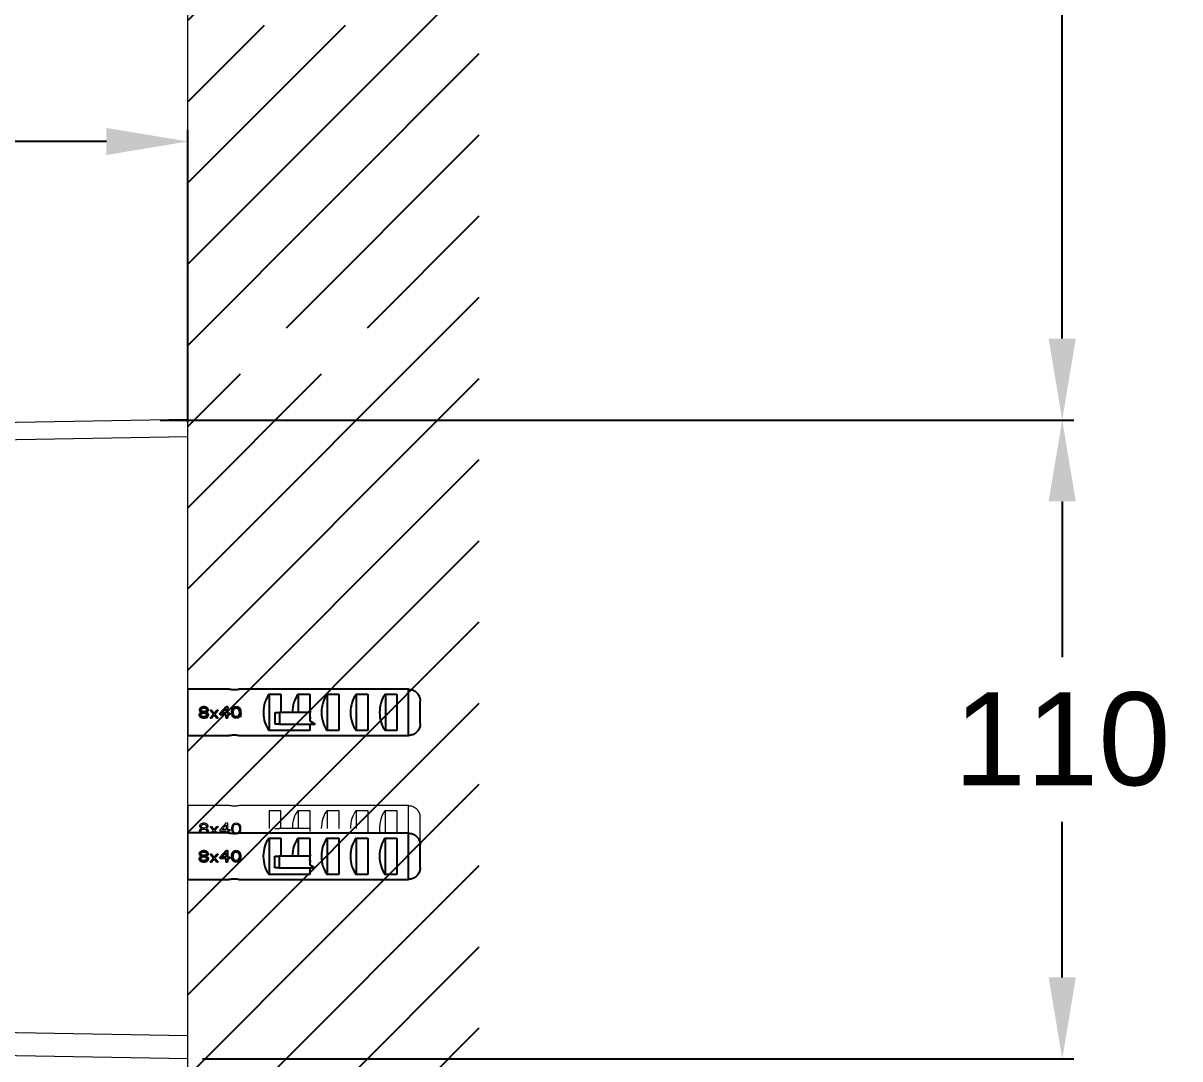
# Model space of a CAD drawing. Header units: millimetres. Extents: x 14183 to 14777, y -4239 to -3399.
# Drawn here: x 14674.63 to 14724.4, y -3938.98 to -3894.44 of the extents above; entities that cross this region are included whole.
import ezdxf

# ---------------------------------------------------------------- set-up
doc = ezdxf.new("R2010")
doc.units = ezdxf.units.MM
doc.header["$LTSCALE"] = 0.1
doc.layers.get('0').update_dxf_attribs({"lineweight": 15})
doc.layers.add('DIM', color=3, linetype='Continuous', lineweight=9)
doc.layers.add('hatch', color=2, linetype='Continuous')
doc.styles.add('ARIAL', font='arial.ttf')
doc.dimstyles.new('사본 ISO-25', dxfattribs={"dimtxt": 4, "dimasz": 3.5, "dimexe": 0.5, "dimexo": 0.625, "dimgap": 1.5, "dimtad": 1, "dimtih": 1, "dimtoh": 1, "dimdec": 1, "dimlfac": 4, "dimdsep": 46, "dimtxsty": 'ARIAL', "dimcen": 0, "dimclrd": 3, "dimclre": 3, "dimclrt": 3, "dimadec": 1, "dimazin": 0, "dimtfac": 1, "dimtdec": 1, "dimtmove": 0, "dimatfit": 3, "dimfxl": 1.25, "dimtfill": 1, "dimarcsym": 0})

# ---------------------------------------------------------------- blocks, each defined once
blk = doc.blocks.new('*D58')
at = {"layer": 'Defpoints', "color": 0, "transparency": 16777216}
for p in [(14693.577, -3730.649), (14679.907, -3911.505), (14719.34, -3911.505)]:
    blk.add_point(p, dxfattribs=at)
at = {"layer": 'DIM', "color": 3, "lineweight": -2, "transparency": 16777216}
for p, q in [((14694.202, -3730.649), (14719.84, -3730.649)), ((14719.34, -3734.149), (14719.34, -3817.533)), ((14719.34, -3908.005), (14719.34, -3824.621)), ((14680.532, -3911.505), (14719.84, -3911.505))]:
    blk.add_line(p, q, dxfattribs=at)
at = {"layer": 'DIM', "color": 3, "transparency": 16777216}
for points in [[(14718.756, -3734.149), (14719.923, -3734.149), (14719.34, -3730.649)], [(14718.756, -3908.005), (14719.923, -3908.005), (14719.34, -3911.505)]]:
    blk.add_solid(points, dxfattribs=at)
at = {"layer": 'DIM', "color": 3, "transparency": 16777216, "insert": (14719.34, -3821.077), "char_height": 4, "attachment_point": 5, "style": 'ARIAL', "bg_fill": 3, "box_fill_scale": 1.1, "bg_fill_color": 256, "bg_fill_true_color": 13158600, "bg_fill_transparency": 0}
blk.add_mtext('730', dxfattribs=at)
blk = doc.blocks.new('*D54')
at = {"layer": 'Defpoints', "color": 0, "transparency": 16777216}
for p in [(14681.716, -3899.527), (14646.094, -3911.733), (14681.716, -3912.231)]:
    blk.add_point(p, dxfattribs=at)
at = {"layer": 'DIM', "color": 3, "lineweight": -2, "transparency": 16777216}
for p, q in [((14646.094, -3911.108), (14646.094, -3899.027)), ((14681.716, -3911.606), (14681.716, -3899.027)), ((14646.094, -3899.527), (14640.325, -3899.527)), ((14678.216, -3899.527), (14649.594, -3899.527))]:
    blk.add_line(p, q, dxfattribs=at)
at = {"layer": 'DIM', "color": 3, "transparency": 16777216}
for points in [[(14649.594, -3898.944), (14649.594, -3900.11), (14646.094, -3899.527)], [(14678.216, -3898.944), (14678.216, -3900.11), (14681.716, -3899.527)]]:
    blk.add_solid(points, dxfattribs=at)
at = {"layer": 'DIM', "color": 3, "transparency": 16777216, "insert": (14632.249, -3899.527), "char_height": 4, "attachment_point": 5, "style": 'ARIAL', "bg_fill": 3, "box_fill_scale": 1.1, "bg_fill_color": 256, "bg_fill_true_color": 13158600, "bg_fill_transparency": 0}
blk.add_mtext('142.5', dxfattribs=at)
blk = doc.blocks.new('*D55')
at = {"layer": 'Defpoints', "color": 0, "transparency": 16777216}
for p in [(14681.716, -3911.505), (14719.34, -3911.505), (14681.716, -3938.973)]:
    blk.add_point(p, dxfattribs=at)
at = {"layer": 'DIM', "color": 3, "lineweight": -2, "transparency": 16777216}
for p, q in [((14682.341, -3911.505), (14719.84, -3911.505)), ((14719.34, -3915.005), (14719.34, -3921.697)), ((14719.34, -3935.473), (14719.34, -3928.781)), ((14682.341, -3938.973), (14719.84, -3938.973))]:
    blk.add_line(p, q, dxfattribs=at)
at = {"layer": 'DIM', "color": 3, "transparency": 16777216}
for points in [[(14718.756, -3915.005), (14719.923, -3915.005), (14719.34, -3911.505)], [(14718.756, -3935.473), (14719.923, -3935.473), (14719.34, -3938.973)]]:
    blk.add_solid(points, dxfattribs=at)
at = {"layer": 'DIM', "color": 3, "transparency": 16777216, "insert": (14719.34, -3925.239), "char_height": 4, "attachment_point": 5, "style": 'ARIAL', "bg_fill": 3, "box_fill_scale": 1.1, "bg_fill_color": 256, "bg_fill_true_color": 13158600, "bg_fill_transparency": 0}
blk.add_mtext('110', dxfattribs=at)
blk = doc.blocks.new('*D92')
at = {"layer": 'Defpoints', "color": 0, "transparency": 16777216}
for p in [(14635.096, -3936.625), (14681.716, -3968.04), (14681.716, -3979.662)]:
    blk.add_point(p, dxfattribs=at)
at = {"layer": 'DIM', "color": 3, "lineweight": -2, "transparency": 16777216}
for p, q in [((14635.096, -3937.25), (14635.096, -3980.162)), ((14681.716, -3968.665), (14681.716, -3980.162)), ((14638.596, -3979.662), (14650.33, -3979.662)), ((14678.216, -3979.662), (14666.482, -3979.662))]:
    blk.add_line(p, q, dxfattribs=at)
at = {"layer": 'DIM', "color": 3, "transparency": 16777216}
for points in [[(14638.596, -3979.079), (14638.596, -3980.246), (14635.096, -3979.662)], [(14678.216, -3979.079), (14678.216, -3980.246), (14681.716, -3979.662)]]:
    blk.add_solid(points, dxfattribs=at)
at = {"layer": 'DIM', "color": 3, "transparency": 16777216, "insert": (14658.406, -3979.662), "char_height": 4, "attachment_point": 5, "style": 'ARIAL', "bg_fill": 3, "box_fill_scale": 1.1, "bg_fill_color": 256, "bg_fill_true_color": 13158600, "bg_fill_transparency": 0}
blk.add_mtext('186.5', dxfattribs=at)

msp = doc.modelspace()

# ---------------------------------------------------------------- hatches: boundary and pattern name
at = {"layer": 'hatch'}
h = msp.add_hatch(dxfattribs=at)
h.set_pattern_fill('ANSI31', color=256, scale=0.777568)
h.set_pattern_definition([(45, (13893.513, -4127.3967), (-1.7456907, 1.7456907), [])])
edge = h.paths.add_edge_path()
edge.add_spline(control_points=[(14681.718, -3892.531), (14681.776, -3892.545), (14681.878, -3892.561), (14682.019, -3892.561), (14682.099, -3892.551), (14682.136, -3892.544)], knot_values=[0, 0, 0, 0, 0.423775, 0.732216, 1, 1, 1, 1], degree=3, periodic=0)
edge.add_line((14681.759, -3892.536), (14682.176, -3892.536))
edge.add_arc((14681.943, -3891.469), 1.093, 280.1905, 282.3164, ccw=False)
edge.add_spline(control_points=[(14682.136, -3892.544), (14682.099, -3892.551), (14682.019, -3892.561), (14681.878, -3892.561), (14681.776, -3892.545), (14681.718, -3892.531)], knot_values=[0, 0, 0, 0, 0.267784, 0.576225, 1, 1, 1, 1], degree=3, periodic=0)
edge.add_line((14681.71, -3892.576), (14681.71, -3894.521))
edge.add_line((14681.71, -3894.521), (14681.759, -3894.521))
edge.add_spline(control_points=[(14682.136, -3894.513), (14682.099, -3894.506), (14682.019, -3894.496), (14681.878, -3894.496), (14681.776, -3894.513), (14681.718, -3894.527)], knot_values=[0, 0, 0, 0, 0.267789, 0.576235, 1, 1, 1, 1], degree=3, periodic=0)
edge.add_line((14684.342, -3894.309), (14684.527, -3894.309))
edge.add_ellipse((14683.876, -3893.529), major_axis=(0, -1), ratio=0.666667, start_angle=218.6822, end_angle=321.3178, ccw=False)
edge.add_line((14682.892, -3892.536), (14681.759, -3892.536))
edge.add_spline(control_points=[(14681.718, -3892.531), (14681.776, -3892.545), (14681.878, -3892.561), (14682.019, -3892.561), (14682.099, -3892.551), (14682.136, -3892.544)], knot_values=[0, 0, 0, 0, 0.423775, 0.732216, 1, 1, 1, 1], degree=3, periodic=0)
edge.add_arc((14681.943, -3891.469), 1.093, 280.1905, 282.3164)
edge.add_line((14682.176, -3892.536), (14689.96, -3892.536))
edge.add_line((14689.96, -3892.536), (14689.96, -3894.521))
edge.add_line((14689.96, -3894.521), (14681.759, -3894.521))
edge.add_spline(control_points=[(14682.136, -3894.513), (14682.099, -3894.506), (14682.019, -3894.496), (14681.878, -3894.496), (14681.776, -3894.513), (14681.718, -3894.527)], knot_values=[0, 0, 0, 0, 0.267789, 0.576235, 1, 1, 1, 1], degree=3, periodic=0)
edge.add_line((14681.718, -3894.527), (14681.71, -3894.529))
edge.add_line((14681.71, -3894.529), (14681.71, -3907.529))
edge.add_line((14681.71, -3907.529), (14681.718, -3907.531))
edge.add_spline(control_points=[(14681.718, -3907.531), (14681.776, -3907.545), (14681.878, -3907.561), (14682.019, -3907.561), (14682.099, -3907.551), (14682.136, -3907.545)], knot_values=[0, 0, 0, 0, 0.423775, 0.732216, 1, 1, 1, 1], degree=3, periodic=0)
edge.add_line((14681.759, -3907.537), (14682.176, -3907.537))
edge.add_arc((14681.943, -3906.469), 1.093, 280.1905, 282.3164, ccw=False)
edge.add_spline(control_points=[(14682.136, -3907.545), (14682.099, -3907.551), (14682.019, -3907.561), (14681.878, -3907.561), (14681.776, -3907.545), (14681.718, -3907.531)], knot_values=[0, 0, 0, 0, 0.267784, 0.576225, 1, 1, 1, 1], degree=3, periodic=0)
edge.add_line((14681.71, -3907.576), (14681.71, -3909.521))
edge.add_line((14681.71, -3909.521), (14681.759, -3909.521))
edge.add_spline(control_points=[(14682.136, -3909.513), (14682.099, -3909.507), (14682.019, -3909.497), (14681.878, -3909.497), (14681.776, -3909.513), (14681.718, -3909.527)], knot_values=[0, 0, 0, 0, 0.267789, 0.576235, 1, 1, 1, 1], degree=3, periodic=0)
edge.add_line((14683.274, -3909.31), (14683.46, -3909.31))
edge.add_ellipse((14683.876, -3908.529), major_axis=(0, -1), ratio=0.666667, start_angle=218.6822, end_angle=321.3178, ccw=False)
edge.add_line((14682.892, -3907.537), (14681.759, -3907.537))
edge.add_spline(control_points=[(14681.718, -3907.531), (14681.776, -3907.545), (14681.878, -3907.561), (14682.019, -3907.561), (14682.099, -3907.551), (14682.136, -3907.545)], knot_values=[0, 0, 0, 0, 0.423775, 0.732216, 1, 1, 1, 1], degree=3, periodic=0)
edge.add_arc((14681.943, -3906.469), 1.093, 280.1905, 282.3164)
edge.add_line((14682.176, -3907.537), (14689.96, -3907.537))
edge.add_line((14689.96, -3907.537), (14689.96, -3909.521))
edge.add_line((14689.96, -3909.521), (14681.759, -3909.521))
edge.add_spline(control_points=[(14682.136, -3909.513), (14682.099, -3909.507), (14682.019, -3909.497), (14681.878, -3909.497), (14681.776, -3909.513), (14681.718, -3909.527)], knot_values=[0, 0, 0, 0, 0.267789, 0.576235, 1, 1, 1, 1], degree=3, periodic=0)
edge.add_line((14681.718, -3909.527), (14681.71, -3909.529))
edge.add_line((14681.71, -3909.529), (14681.71, -4145.343))
edge.add_line((14681.71, -4145.343), (14694.257, -4145.343))
edge.add_line((14694.257, -4145.343), (14694.257, -3568.977))
edge.add_line((14694.257, -3568.977), (14681.71, -3568.977))
edge.add_line((14681.71, -3568.977), (14681.71, -3892.529))
edge.add_line((14681.71, -3892.529), (14681.718, -3892.531))

# ---------------------------------------------------------------- linework, layer by layer
for p, q in [((14681.71, -4145.343), (14681.71, -3568.366)), ((14681.716, -3923.077), (14681.717, -3925.077)), ((14683.469, -3928.077), (14681.716, -3928.077)), ((14681.716, -3928.077), (14681.716, -3930.077)), ((14691.21, -3928.085), (14683.926, -3928.085)), ((14685.21, -3928.296), (14685.71, -3928.296)), ((14685.21, -3928.296), (14685.21, -3929.077)), ((14685.71, -3928.296), (14685.71, -3929.077)), ((14686.46, -3928.296), (14686.46, -3929.077)), ((14686.46, -3928.296), (14686.96, -3928.296)), ((14686.96, -3928.296), (14686.96, -3929.192)), ((14687.71, -3928.296), (14687.71, -3929.077)), ((14687.71, -3928.296), (14688.21, -3928.296)), ((14688.21, -3928.296), (14688.21, -3929.077)), ((14688.96, -3928.296), (14689.46, -3928.296)), ((14688.96, -3928.296), (14688.96, -3929.077)), ((14689.46, -3928.296), (14689.46, -3929.271)), ((14690.21, -3928.296), (14690.21, -3929.271)), ((14690.21, -3928.296), (14690.71, -3928.296)), ((14690.71, -3928.296), (14690.71, -3929.271)), ((14691.21, -3929.271), (14691.21, -3928.085)), ((14682.227, -3928.955), (14682.248, -3928.902)), ((14682.248, -3928.902), (14682.279, -3928.87)), ((14682.279, -3928.87), (14682.331, -3928.838)), ((14682.279, -3928.955), (14682.3, -3928.923)), ((14682.3, -3928.923), (14682.341, -3928.891)), ((14682.331, -3928.838), (14682.383, -3928.827)), ((14682.341, -3928.891), (14682.383, -3928.88)), ((14682.383, -3928.827), (14682.425, -3928.827)), ((14682.383, -3928.88), (14682.425, -3928.88)), ((14682.425, -3928.827), (14682.477, -3928.838)), ((14682.425, -3928.88), (14682.466, -3928.891)), ((14682.466, -3928.891), (14682.508, -3928.923)), ((14682.477, -3928.838), (14682.529, -3928.87)), ((14682.508, -3928.923), (14682.529, -3928.955)), ((14682.529, -3928.87), (14682.56, -3928.902)), ((14682.56, -3928.902), (14682.581, -3928.955)), ((14683.112, -3929.114), (14683.362, -3928.827)), ((14683.185, -3929.114), (14683.362, -3928.912)), ((14683.362, -3928.827), (14683.425, -3928.827)), ((14683.362, -3928.912), (14683.362, -3929.114)), ((14683.425, -3928.827), (14683.425, -3929.114)), ((14683.633, -3928.944), (14683.654, -3928.902)), ((14683.654, -3928.902), (14683.685, -3928.87)), ((14683.675, -3928.976), (14683.716, -3928.912)), ((14683.685, -3928.87), (14683.737, -3928.838)), ((14683.716, -3928.912), (14683.748, -3928.891)), ((14683.737, -3928.838), (14683.8, -3928.827)), ((14683.748, -3928.891), (14683.8, -3928.88)), ((14683.8, -3928.827), (14683.862, -3928.838)), ((14683.8, -3928.88), (14683.852, -3928.891)), ((14683.852, -3928.891), (14683.883, -3928.912)), ((14683.862, -3928.838), (14683.914, -3928.87)), ((14683.883, -3928.912), (14683.925, -3928.976)), ((14683.914, -3928.87), (14683.946, -3928.902)), ((14683.946, -3928.902), (14683.966, -3928.944)), ((14691.71, -3929.561), (14691.71, -3928.593)), ((14681.716, -3929.263), (14681.717, -3931.266)), ((14682.216, -3929.168), (14682.237, -3929.114)), ((14682.216, -3929.199), (14682.216, -3929.168)), ((14682.237, -3929.253), (14682.216, -3929.199)), ((14682.227, -3928.987), (14682.227, -3928.955)), ((14682.248, -3929.029), (14682.227, -3928.987)), ((14682.237, -3929.114), (14682.279, -3929.082)), ((14682.248, -3929.263), (14682.237, -3929.253)), ((14682.279, -3929.061), (14682.248, -3929.029)), ((14682.269, -3929.168), (14682.3, -3929.125)), ((14682.269, -3929.199), (14682.269, -3929.168)), ((14682.3, -3929.242), (14682.269, -3929.199)), ((14682.279, -3928.976), (14682.279, -3928.955)), ((14682.3, -3929.008), (14682.279, -3928.976)), ((14682.3, -3929.072), (14682.279, -3929.061)), ((14682.3, -3929.072), (14682.279, -3929.082)), ((14682.341, -3929.04), (14682.3, -3929.008)), ((14682.3, -3929.125), (14682.341, -3929.104)), ((14682.341, -3929.263), (14682.3, -3929.242)), ((14682.383, -3929.051), (14682.341, -3929.04)), ((14682.341, -3929.104), (14682.383, -3929.093)), ((14682.342, -3929.263), (14682.341, -3929.263)), ((14682.425, -3929.051), (14682.383, -3929.051)), ((14682.383, -3929.093), (14682.425, -3929.093)), ((14682.466, -3929.04), (14682.425, -3929.051)), ((14682.425, -3929.093), (14682.466, -3929.104)), ((14682.508, -3929.008), (14682.466, -3929.04)), ((14682.466, -3929.104), (14682.508, -3929.125)), ((14682.508, -3929.242), (14682.466, -3929.263)), ((14682.466, -3929.263), (14682.466, -3929.263)), ((14682.529, -3928.976), (14682.508, -3929.008)), ((14682.529, -3929.061), (14682.508, -3929.072)), ((14682.508, -3929.072), (14682.529, -3929.082)), ((14682.508, -3929.125), (14682.539, -3929.168)), ((14682.539, -3929.199), (14682.508, -3929.242)), ((14682.529, -3928.955), (14682.529, -3928.976)), ((14682.56, -3929.029), (14682.529, -3929.061)), ((14682.529, -3929.082), (14682.571, -3929.114)), ((14682.539, -3929.168), (14682.539, -3929.199)), ((14682.581, -3928.987), (14682.56, -3929.029)), ((14682.571, -3929.253), (14682.56, -3929.263)), ((14682.571, -3929.114), (14682.591, -3929.168)), ((14682.591, -3929.199), (14682.571, -3929.253)), ((14682.581, -3928.955), (14682.581, -3928.987)), ((14682.591, -3929.168), (14682.591, -3929.199)), ((14682.821, -3929.157), (14682.675, -3928.987)), ((14682.675, -3928.987), (14682.737, -3928.987)), ((14682.729, -3929.263), (14682.821, -3929.157)), ((14682.737, -3928.987), (14682.852, -3929.125)), ((14682.852, -3929.189), (14682.79, -3929.263)), ((14682.852, -3929.125), (14682.966, -3928.987)), ((14682.914, -3929.263), (14682.852, -3929.189)), ((14683.029, -3928.987), (14682.883, -3929.157)), ((14682.883, -3929.157), (14682.974, -3929.263)), ((14682.966, -3928.987), (14683.029, -3928.987)), ((14683.112, -3929.178), (14683.112, -3929.114)), ((14683.362, -3929.178), (14683.112, -3929.178)), ((14683.362, -3929.114), (14683.185, -3929.114)), ((14683.362, -3929.263), (14683.362, -3929.178)), ((14683.425, -3929.114), (14683.529, -3929.114)), ((14683.529, -3929.178), (14683.425, -3929.178)), ((14683.425, -3929.178), (14683.425, -3929.263)), ((14683.529, -3929.114), (14683.529, -3929.178)), ((14683.612, -3929.029), (14683.623, -3928.976)), ((14683.612, -3929.125), (14683.612, -3929.029)), ((14683.623, -3929.178), (14683.612, -3929.125)), ((14683.623, -3928.976), (14683.633, -3928.944)), ((14683.633, -3929.21), (14683.623, -3929.178)), ((14683.654, -3929.253), (14683.633, -3929.21)), ((14683.685, -3929.285), (14683.654, -3929.253)), ((14683.664, -3929.04), (14683.675, -3928.976)), ((14683.664, -3929.114), (14683.664, -3929.04)), ((14683.675, -3929.178), (14683.664, -3929.114)), ((14683.716, -3929.242), (14683.675, -3929.178)), ((14683.703, -3929.295), (14683.685, -3929.285)), ((14683.748, -3929.263), (14683.716, -3929.242)), ((14683.8, -3929.274), (14683.748, -3929.263)), ((14683.852, -3929.263), (14683.8, -3929.274)), ((14683.883, -3929.242), (14683.852, -3929.263)), ((14683.925, -3929.178), (14683.883, -3929.242)), ((14683.925, -3928.976), (14683.935, -3929.04)), ((14683.935, -3929.114), (14683.925, -3929.178)), ((14683.946, -3929.253), (14683.927, -3929.272)), ((14683.935, -3929.04), (14683.935, -3929.114)), ((14683.966, -3929.21), (14683.946, -3929.253)), ((14683.966, -3928.944), (14683.977, -3928.976)), ((14683.977, -3929.178), (14683.966, -3929.21)), ((14683.977, -3928.976), (14683.987, -3929.029)), ((14683.987, -3929.125), (14683.977, -3929.178)), ((14683.987, -3929.029), (14683.987, -3929.125)), ((14685.461, -3929.077), (14685.649, -3929.077)), ((14686.96, -3929.077), (14685.649, -3929.077)), ((14681.716, -3930.079), (14681.721, -3930.079))]:
    msp.add_line(p, q)
at = {"linetype": 'Continuous', "lineweight": 18, "extrusion": (-1, -2.22045e-16, 0)}
for p, q in [((14649.789, -3912.031), (14681.716, -3911.473)), ((14649.789, -3912.031), (14681.716, -3911.473)), ((14681.716, -3912.223), (14681.716, -3911.473)), ((14681.716, -3912.223), (14681.716, -3911.473)), ((14681.716, -3937.974), (14681.716, -3912.223)), ((14681.716, -3937.974), (14681.716, -3912.223)), ((14681.716, -3938.973), (14681.716, -3937.974)), ((14681.716, -3938.973), (14681.716, -3937.974)), ((14681.716, -3938.973), (14649.533, -3938.412)), ((14681.716, -3938.973), (14649.533, -3938.412))]:
    msp.add_line(p, q, dxfattribs=at)
at = {"linetype": 'Continuous', "lineweight": 13, "extrusion": (-1, -2.22045e-16, 0)}
for p, q in [((14681.716, -3912.223), (14649.789, -3912.781)), ((14681.716, -3912.223), (14649.789, -3912.781)), ((14649.533, -3937.412), (14681.716, -3937.974)), ((14649.533, -3937.412), (14681.716, -3937.974))]:
    msp.add_line(p, q, dxfattribs=at)
at = {"color": 7, "linetype": 'Continuous'}
msp.add_line((14681.716, -4024.013), (14681.716, -3912.067), dxfattribs=at)
at = {"linetype": 'Continuous', "lineweight": 25}
for p, q in [((14683.468, -3923.077), (14681.716, -3923.077)), ((14691.216, -3923.085), (14683.932, -3923.085)), ((14685.216, -3923.296), (14685.716, -3923.296)), ((14685.216, -3923.296), (14685.216, -3924.858)), ((14685.716, -3923.296), (14685.716, -3924.077)), ((14686.466, -3923.296), (14686.466, -3924.077)), ((14686.466, -3923.296), (14686.966, -3923.296)), ((14686.966, -3923.296), (14686.966, -3924.441)), ((14687.716, -3923.296), (14687.716, -3924.858)), ((14687.716, -3923.296), (14688.216, -3923.296)), ((14688.216, -3923.296), (14688.216, -3924.858)), ((14688.966, -3923.296), (14688.966, -3924.858)), ((14688.966, -3923.296), (14689.466, -3923.296)), ((14689.466, -3923.296), (14689.466, -3924.858)), ((14690.216, -3923.296), (14690.716, -3923.296)), ((14690.216, -3923.296), (14690.216, -3924.858)), ((14690.716, -3923.296), (14690.716, -3924.858)), ((14691.216, -3925.069), (14691.216, -3923.085)), ((14682.226, -3923.955), (14682.247, -3923.902)), ((14682.226, -3923.987), (14682.226, -3923.955)), ((14682.247, -3923.902), (14682.278, -3923.87)), ((14682.278, -3923.87), (14682.33, -3923.838)), ((14682.278, -3923.955), (14682.299, -3923.923)), ((14682.278, -3923.976), (14682.278, -3923.955)), ((14682.299, -3923.923), (14682.341, -3923.891)), ((14682.33, -3923.838), (14682.383, -3923.827)), ((14682.341, -3923.891), (14682.383, -3923.88)), ((14682.383, -3923.827), (14682.424, -3923.827)), ((14682.383, -3923.88), (14682.424, -3923.88)), ((14682.424, -3923.827), (14682.476, -3923.838)), ((14682.424, -3923.88), (14682.466, -3923.891)), ((14682.453, -3923.913), (14682.442, -3923.87)), ((14682.466, -3923.891), (14682.508, -3923.923)), ((14682.476, -3923.838), (14682.528, -3923.87)), ((14682.508, -3923.923), (14682.528, -3923.955)), ((14682.528, -3923.87), (14682.56, -3923.902)), ((14682.528, -3923.955), (14682.528, -3923.976)), ((14682.56, -3923.902), (14682.58, -3923.955)), ((14682.58, -3923.955), (14682.58, -3923.987)), ((14683.112, -3924.114), (14683.362, -3923.827)), ((14683.185, -3924.114), (14683.362, -3923.912)), ((14683.362, -3923.827), (14683.424, -3923.827)), ((14683.362, -3923.912), (14683.362, -3924.114)), ((14683.424, -3923.827), (14683.424, -3924.114)), ((14683.622, -3923.976), (14683.633, -3923.944)), ((14683.633, -3923.944), (14683.653, -3923.902)), ((14683.653, -3923.902), (14683.685, -3923.87)), ((14683.674, -3923.976), (14683.716, -3923.912)), ((14683.685, -3923.87), (14683.737, -3923.838)), ((14683.716, -3923.912), (14683.747, -3923.891)), ((14683.737, -3923.838), (14683.799, -3923.827)), ((14683.747, -3923.891), (14683.799, -3923.88)), ((14683.799, -3923.827), (14683.862, -3923.838)), ((14683.799, -3923.88), (14683.851, -3923.891)), ((14683.851, -3923.891), (14683.883, -3923.912)), ((14683.862, -3923.838), (14683.914, -3923.87)), ((14683.883, -3923.912), (14683.924, -3923.976)), ((14683.914, -3923.87), (14683.945, -3923.902)), ((14683.916, -3923.964), (14683.926, -3924.008)), ((14683.931, -3923.868), (14683.938, -3923.909)), ((14683.956, -3923.925), (14683.94, -3923.862)), ((14683.945, -3923.902), (14683.966, -3923.944)), ((14683.966, -3923.944), (14683.976, -3923.976)), ((14691.716, -3924.561), (14691.716, -3923.593)), ((14682.216, -3924.168), (14682.237, -3924.114)), ((14682.216, -3924.199), (14682.216, -3924.168)), ((14682.237, -3924.253), (14682.216, -3924.199)), ((14682.247, -3924.029), (14682.226, -3923.987)), ((14682.237, -3924.114), (14682.278, -3924.082)), ((14682.268, -3924.285), (14682.237, -3924.253)), ((14682.278, -3924.061), (14682.247, -3924.029)), ((14682.268, -3924.168), (14682.299, -3924.125)), ((14682.268, -3924.199), (14682.268, -3924.168)), ((14682.299, -3924.242), (14682.268, -3924.199)), ((14682.32, -3924.316), (14682.268, -3924.285)), ((14682.299, -3924.008), (14682.278, -3923.976)), ((14682.299, -3924.072), (14682.278, -3924.061)), ((14682.299, -3924.072), (14682.278, -3924.082)), ((14682.341, -3924.04), (14682.299, -3924.008)), ((14682.299, -3924.125), (14682.341, -3924.104)), ((14682.341, -3924.263), (14682.299, -3924.242)), ((14682.372, -3924.327), (14682.32, -3924.316)), ((14682.383, -3924.051), (14682.341, -3924.04)), ((14682.341, -3924.104), (14682.383, -3924.093)), ((14682.383, -3924.274), (14682.341, -3924.263)), ((14682.435, -3924.327), (14682.372, -3924.327)), ((14682.424, -3924.051), (14682.383, -3924.051)), ((14682.383, -3924.093), (14682.424, -3924.093)), ((14682.424, -3924.274), (14682.383, -3924.274)), ((14682.466, -3924.04), (14682.424, -3924.051)), ((14682.424, -3924.093), (14682.466, -3924.104)), ((14682.466, -3924.263), (14682.424, -3924.274)), ((14682.487, -3924.316), (14682.435, -3924.327)), ((14682.508, -3924.008), (14682.466, -3924.04)), ((14682.466, -3924.104), (14682.508, -3924.125)), ((14682.508, -3924.242), (14682.466, -3924.263)), ((14682.539, -3924.285), (14682.487, -3924.316)), ((14682.491, -3924.294), (14682.502, -3924.339)), ((14682.528, -3923.976), (14682.508, -3924.008)), ((14682.528, -3924.061), (14682.508, -3924.072)), ((14682.508, -3924.072), (14682.528, -3924.082)), ((14682.508, -3924.125), (14682.539, -3924.168)), ((14682.539, -3924.199), (14682.508, -3924.242)), ((14682.56, -3924.029), (14682.528, -3924.061)), ((14682.528, -3924.082), (14682.57, -3924.114)), ((14682.553, -3924.345), (14682.533, -3924.268)), ((14682.539, -3924.168), (14682.539, -3924.199)), ((14682.57, -3924.253), (14682.539, -3924.285)), ((14682.58, -3923.987), (14682.56, -3924.029)), ((14682.57, -3924.114), (14682.591, -3924.168)), ((14682.591, -3924.199), (14682.57, -3924.253)), ((14682.591, -3924.168), (14682.591, -3924.199)), ((14682.82, -3924.157), (14682.674, -3923.987)), ((14682.674, -3923.987), (14682.737, -3923.987)), ((14682.674, -3924.327), (14682.82, -3924.157)), ((14682.737, -3924.327), (14682.674, -3924.327)), ((14682.737, -3923.987), (14682.851, -3924.125)), ((14682.851, -3924.189), (14682.737, -3924.327)), ((14682.851, -3924.125), (14682.966, -3923.987)), ((14682.966, -3924.327), (14682.851, -3924.189)), ((14683.028, -3923.987), (14682.883, -3924.157)), ((14682.883, -3924.157), (14683.028, -3924.327)), ((14682.966, -3923.987), (14683.028, -3923.987)), ((14683.028, -3924.327), (14682.966, -3924.327)), ((14683.112, -3924.178), (14683.112, -3924.114)), ((14683.362, -3924.178), (14683.112, -3924.178)), ((14683.362, -3924.114), (14683.185, -3924.114)), ((14683.362, -3924.327), (14683.362, -3924.178)), ((14683.424, -3924.327), (14683.362, -3924.327)), ((14683.44, -3924.071), (14683.424, -3924.001)), ((14683.424, -3924.114), (14683.528, -3924.114)), ((14683.528, -3924.178), (14683.424, -3924.178)), ((14683.424, -3924.178), (14683.424, -3924.327)), ((14683.528, -3924.114), (14683.528, -3924.178)), ((14683.612, -3924.029), (14683.622, -3923.976)), ((14683.612, -3924.125), (14683.612, -3924.029)), ((14683.622, -3924.178), (14683.612, -3924.125)), ((14683.633, -3924.21), (14683.622, -3924.178)), ((14683.653, -3924.253), (14683.633, -3924.21)), ((14683.685, -3924.285), (14683.653, -3924.253)), ((14683.664, -3924.04), (14683.674, -3923.976)), ((14683.664, -3924.114), (14683.664, -3924.04)), ((14683.674, -3924.178), (14683.664, -3924.114)), ((14683.716, -3924.242), (14683.674, -3924.178)), ((14683.737, -3924.316), (14683.685, -3924.285)), ((14683.747, -3924.263), (14683.716, -3924.242)), ((14683.799, -3924.327), (14683.737, -3924.316)), ((14683.799, -3924.274), (14683.747, -3924.263)), ((14683.851, -3924.263), (14683.799, -3924.274)), ((14683.862, -3924.316), (14683.799, -3924.327)), ((14683.883, -3924.242), (14683.851, -3924.263)), ((14683.914, -3924.285), (14683.862, -3924.316)), ((14683.924, -3924.178), (14683.883, -3924.242)), ((14683.945, -3924.253), (14683.914, -3924.285)), ((14683.924, -3923.976), (14683.935, -3924.04)), ((14683.935, -3924.114), (14683.924, -3924.178)), ((14683.935, -3924.04), (14683.935, -3924.114)), ((14683.966, -3924.21), (14683.945, -3924.253)), ((14683.976, -3924.178), (14683.966, -3924.21)), ((14683.976, -3923.976), (14683.987, -3924.029)), ((14683.987, -3924.125), (14683.976, -3924.178)), ((14683.979, -3924.163), (14683.987, -3924.211)), ((14683.987, -3924.029), (14683.987, -3924.125)), ((14685.468, -3924.577), (14685.468, -3924.077)), ((14685.468, -3924.077), (14685.655, -3924.077)), ((14685.655, -3924.077), (14685.655, -3924.577)), ((14686.966, -3924.077), (14685.655, -3924.077)), ((14686.966, -3924.441), (14687.189, -3924.577)), ((14686.966, -3924.858), (14685.216, -3924.858)), ((14685.655, -3924.577), (14685.468, -3924.577)), ((14685.655, -3924.577), (14687.189, -3924.577)), ((14686.966, -3924.577), (14686.966, -3924.858)), ((14688.216, -3924.858), (14687.716, -3924.858)), ((14689.466, -3924.858), (14688.966, -3924.858)), ((14690.716, -3924.858), (14690.216, -3924.858)), ((14681.716, -3925.077), (14683.468, -3925.077)), ((14683.932, -3925.069), (14691.216, -3925.069)), ((14687.72, -3925.072), (14691.216, -3925.072)), ((14683.465, -3929.263), (14681.713, -3929.263)), ((14691.213, -3929.271), (14683.929, -3929.271)), ((14691.213, -3931.256), (14691.213, -3929.271)), ((14685.213, -3929.483), (14685.713, -3929.483)), ((14685.213, -3929.483), (14685.213, -3931.044)), ((14685.713, -3929.483), (14685.713, -3930.264)), ((14686.463, -3929.483), (14686.463, -3930.264)), ((14686.463, -3929.483), (14686.963, -3929.483)), ((14686.963, -3929.483), (14686.963, -3930.628)), ((14687.713, -3929.483), (14687.713, -3931.044)), ((14687.713, -3929.483), (14688.213, -3929.483)), ((14688.213, -3929.483), (14688.213, -3931.044)), ((14688.963, -3929.483), (14689.463, -3929.483)), ((14688.963, -3929.483), (14688.963, -3931.044)), ((14689.463, -3929.483), (14689.463, -3931.044)), ((14690.213, -3929.483), (14690.213, -3931.044)), ((14690.213, -3929.483), (14690.713, -3929.483)), ((14690.713, -3929.483), (14690.713, -3931.044)), ((14691.713, -3930.748), (14691.713, -3929.779)), ((14682.213, -3930.354), (14682.234, -3930.301)), ((14682.213, -3930.386), (14682.213, -3930.354)), ((14682.234, -3930.439), (14682.213, -3930.386)), ((14682.223, -3930.141), (14682.244, -3930.088)), ((14682.223, -3930.173), (14682.223, -3930.141)), ((14682.244, -3930.216), (14682.223, -3930.173)), ((14682.234, -3930.301), (14682.275, -3930.269)), ((14682.244, -3930.088), (14682.275, -3930.056)), ((14682.275, -3930.248), (14682.244, -3930.216)), ((14682.265, -3930.354), (14682.296, -3930.311)), ((14682.265, -3930.386), (14682.265, -3930.354)), ((14682.296, -3930.428), (14682.265, -3930.386)), ((14682.275, -3930.056), (14682.327, -3930.024)), ((14682.275, -3930.141), (14682.296, -3930.109)), ((14682.275, -3930.162), (14682.275, -3930.141)), ((14682.296, -3930.194), (14682.275, -3930.162)), ((14682.296, -3930.258), (14682.275, -3930.248)), ((14682.296, -3930.258), (14682.275, -3930.269)), ((14682.296, -3930.109), (14682.338, -3930.077)), ((14682.338, -3930.226), (14682.296, -3930.194)), ((14682.296, -3930.311), (14682.338, -3930.29)), ((14682.338, -3930.45), (14682.296, -3930.428)), ((14682.327, -3930.024), (14682.379, -3930.014)), ((14682.338, -3930.077), (14682.379, -3930.067)), ((14682.379, -3930.237), (14682.338, -3930.226)), ((14682.338, -3930.29), (14682.379, -3930.279)), ((14682.379, -3930.014), (14682.421, -3930.014)), ((14682.379, -3930.067), (14682.421, -3930.067)), ((14682.421, -3930.237), (14682.379, -3930.237)), ((14682.379, -3930.279), (14682.421, -3930.279)), ((14682.421, -3930.014), (14682.473, -3930.024)), ((14682.421, -3930.067), (14682.463, -3930.077)), ((14682.463, -3930.226), (14682.421, -3930.237)), ((14682.421, -3930.279), (14682.463, -3930.29)), ((14682.463, -3930.077), (14682.504, -3930.109)), ((14682.504, -3930.194), (14682.463, -3930.226)), ((14682.463, -3930.29), (14682.504, -3930.311)), ((14682.504, -3930.428), (14682.463, -3930.45)), ((14682.473, -3930.024), (14682.525, -3930.056)), ((14682.504, -3930.109), (14682.525, -3930.141)), ((14682.525, -3930.162), (14682.504, -3930.194)), ((14682.525, -3930.248), (14682.504, -3930.258)), ((14682.504, -3930.258), (14682.525, -3930.269)), ((14682.504, -3930.311), (14682.536, -3930.354)), ((14682.536, -3930.386), (14682.504, -3930.428)), ((14682.525, -3930.056), (14682.557, -3930.088)), ((14682.525, -3930.141), (14682.525, -3930.162)), ((14682.557, -3930.216), (14682.525, -3930.248)), ((14682.525, -3930.269), (14682.567, -3930.301)), ((14682.536, -3930.354), (14682.536, -3930.386)), ((14682.557, -3930.088), (14682.577, -3930.141)), ((14682.577, -3930.173), (14682.557, -3930.216)), ((14682.567, -3930.301), (14682.588, -3930.354)), ((14682.588, -3930.386), (14682.567, -3930.439)), ((14682.577, -3930.141), (14682.577, -3930.173)), ((14682.588, -3930.354), (14682.588, -3930.386)), ((14682.817, -3930.343), (14682.671, -3930.173)), ((14682.671, -3930.173), (14682.734, -3930.173)), ((14682.671, -3930.514), (14682.817, -3930.343)), ((14682.734, -3930.173), (14682.848, -3930.311)), ((14682.848, -3930.375), (14682.734, -3930.514)), ((14682.848, -3930.311), (14682.963, -3930.173)), ((14682.963, -3930.514), (14682.848, -3930.375)), ((14683.025, -3930.173), (14682.879, -3930.343)), ((14682.879, -3930.343), (14683.025, -3930.514)), ((14682.963, -3930.173), (14683.025, -3930.173)), ((14683.109, -3930.301), (14683.359, -3930.014)), ((14683.109, -3930.365), (14683.109, -3930.301)), ((14683.359, -3930.365), (14683.109, -3930.365)), ((14683.182, -3930.301), (14683.359, -3930.099)), ((14683.359, -3930.301), (14683.182, -3930.301)), ((14683.359, -3930.014), (14683.421, -3930.014)), ((14683.359, -3930.099), (14683.359, -3930.301)), ((14683.359, -3930.514), (14683.359, -3930.365)), ((14683.421, -3930.014), (14683.421, -3930.301)), ((14683.421, -3930.301), (14683.525, -3930.301)), ((14683.525, -3930.365), (14683.421, -3930.365)), ((14683.421, -3930.365), (14683.421, -3930.514)), ((14683.525, -3930.301), (14683.525, -3930.365)), ((14683.609, -3930.216), (14683.619, -3930.162)), ((14683.609, -3930.311), (14683.609, -3930.216)), ((14683.619, -3930.365), (14683.609, -3930.311)), ((14683.619, -3930.162), (14683.629, -3930.131)), ((14683.629, -3930.396), (14683.619, -3930.365)), ((14683.629, -3930.131), (14683.65, -3930.088)), ((14683.65, -3930.439), (14683.629, -3930.396)), ((14683.65, -3930.088), (14683.682, -3930.056)), ((14683.661, -3930.226), (14683.671, -3930.162)), ((14683.661, -3930.301), (14683.661, -3930.226)), ((14683.671, -3930.365), (14683.661, -3930.301)), ((14683.671, -3930.162), (14683.713, -3930.099)), ((14683.713, -3930.428), (14683.671, -3930.365)), ((14683.682, -3930.056), (14683.734, -3930.024)), ((14683.713, -3930.099), (14683.744, -3930.077)), ((14683.744, -3930.45), (14683.713, -3930.428)), ((14683.734, -3930.024), (14683.796, -3930.014)), ((14683.744, -3930.077), (14683.796, -3930.067)), ((14683.796, -3930.014), (14683.859, -3930.024)), ((14683.796, -3930.067), (14683.848, -3930.077)), ((14683.848, -3930.077), (14683.879, -3930.099)), ((14683.879, -3930.428), (14683.848, -3930.45)), ((14683.859, -3930.024), (14683.911, -3930.056)), ((14683.879, -3930.099), (14683.921, -3930.162)), ((14683.921, -3930.365), (14683.879, -3930.428)), ((14683.911, -3930.056), (14683.942, -3930.088)), ((14683.921, -3930.162), (14683.932, -3930.226)), ((14683.932, -3930.301), (14683.921, -3930.365)), ((14683.932, -3930.226), (14683.932, -3930.301)), ((14683.942, -3930.088), (14683.963, -3930.131)), ((14683.963, -3930.396), (14683.942, -3930.439)), ((14683.963, -3930.131), (14683.973, -3930.162)), ((14683.973, -3930.365), (14683.963, -3930.396)), ((14683.973, -3930.162), (14683.984, -3930.216)), ((14683.984, -3930.311), (14683.973, -3930.365)), ((14683.984, -3930.216), (14683.984, -3930.311)), ((14685.465, -3930.764), (14685.465, -3930.264)), ((14685.465, -3930.264), (14685.652, -3930.264)), ((14685.652, -3930.264), (14685.652, -3930.764)), ((14686.963, -3930.264), (14685.652, -3930.264)), ((14682.265, -3930.471), (14682.234, -3930.439)), ((14682.317, -3930.503), (14682.265, -3930.471)), ((14682.369, -3930.514), (14682.317, -3930.503)), ((14682.379, -3930.46), (14682.338, -3930.45)), ((14682.432, -3930.514), (14682.369, -3930.514)), ((14682.421, -3930.46), (14682.379, -3930.46)), ((14682.463, -3930.45), (14682.421, -3930.46)), ((14682.484, -3930.503), (14682.432, -3930.514)), ((14682.536, -3930.471), (14682.484, -3930.503)), ((14682.567, -3930.439), (14682.536, -3930.471)), ((14682.734, -3930.514), (14682.671, -3930.514)), ((14683.025, -3930.514), (14682.963, -3930.514)), ((14683.421, -3930.514), (14683.359, -3930.514)), ((14683.682, -3930.471), (14683.65, -3930.439)), ((14683.734, -3930.503), (14683.682, -3930.471)), ((14683.796, -3930.514), (14683.734, -3930.503)), ((14683.796, -3930.46), (14683.744, -3930.45)), ((14683.848, -3930.45), (14683.796, -3930.46)), ((14683.859, -3930.503), (14683.796, -3930.514)), ((14683.911, -3930.471), (14683.859, -3930.503)), ((14683.942, -3930.439), (14683.911, -3930.471)), ((14685.652, -3930.764), (14685.465, -3930.764)), ((14685.652, -3930.764), (14687.186, -3930.764)), ((14686.963, -3930.628), (14687.186, -3930.764)), ((14686.963, -3930.764), (14686.963, -3931.044)), ((14681.713, -3931.263), (14683.465, -3931.263)), ((14681.713, -3931.266), (14681.717, -3931.266)), ((14683.929, -3931.256), (14691.213, -3931.256)), ((14686.963, -3931.044), (14685.213, -3931.044)), ((14688.213, -3931.044), (14687.713, -3931.044)), ((14687.717, -3931.258), (14691.213, -3931.258)), ((14689.463, -3931.044), (14688.963, -3931.044)), ((14690.713, -3931.044), (14690.213, -3931.044))]:
    msp.add_line(p, q, dxfattribs=at)
for centre, end_param in [((14685.633, -3924.077), 2.466461), ((14686.883, -3924.077), 1.570796), ((14688.133, -3924.077), 2.466461), ((14689.383, -3924.077), 2.466461), ((14690.633, -3924.077), 2.466461), ((14685.629, -3930.264), 2.466461), ((14686.879, -3930.264), 1.570796), ((14688.129, -3930.264), 2.466461), ((14689.379, -3930.264), 2.466461), ((14690.629, -3930.264), 2.466461)]:
    msp.add_ellipse(centre, major_axis=(0, 1), ratio=0.666667, start_param=0.675132, end_param=end_param, dxfattribs=at)
for centre, end_param in [((14686.876, -3929.077), 1.570796), ((14688.126, -3929.077), 1.570795), ((14689.376, -3929.077), 1.570795), ((14690.626, -3929.077), 1.766279)]:
    msp.add_ellipse(centre, major_axis=(0, 1), ratio=0.666667, start_param=0.675132, end_param=end_param)
for points, knots in [([(14683.932, -3923.085), (14683.916, -3923.088), (14683.883, -3923.095), (14683.808, -3923.106), (14683.724, -3923.11), (14683.641, -3923.107), (14683.566, -3923.098), (14683.507, -3923.087), (14683.471, -3923.078), (14683.469, -3923.078), (14683.468, -3923.078)], [0, 0, 0, 0, 0.130029, 0.260058, 0.389158, 0.514561, 0.639373, 0.767508, 0.897793, 1, 1, 1, 1]), ([(14691.216, -3923.085), (14691.272, -3923.09), (14691.383, -3923.101), (14691.532, -3923.187), (14691.645, -3923.314), (14691.707, -3923.457), (14691.713, -3923.553), (14691.716, -3923.593)], [0, 0, 0, 0, 0.211376, 0.422737, 0.634556, 0.847864, 1, 1, 1, 1]), ([(14683.423, -3923.827), (14683.425, -3923.835), (14683.429, -3923.854), (14683.433, -3923.879), (14683.435, -3923.893)], [0, 0, 0, 0, 0.415957, 1, 1, 1, 1]), ([(14683.968, -3924.203), (14683.97, -3924.21), (14683.976, -3924.24), (14683.983, -3924.264), (14683.988, -3924.283)], [0, 0, 0, 0, 0.220522, 1, 1, 1, 1]), ([(14684.014, -3924.189), (14684.013, -3924.184), (14684.005, -3924.15), (14683.996, -3924.105), (14683.988, -3924.068), (14683.987, -3924.062)], [0, 0, 0, 0, 0.123114, 0.86534, 1, 1, 1, 1]), ([(14686.966, -3923.967), (14686.969, -3923.983), (14686.977, -3924.018), (14686.985, -3924.056), (14686.99, -3924.077)], [0, 0, 0, 0, 0.44582, 1, 1, 1, 1]), ([(14687.003, -3924.337), (14686.996, -3924.315), (14686.984, -3924.274), (14686.972, -3924.218), (14686.966, -3924.192)], [0, 0, 0, 0, 0.533934, 1, 1, 1, 1]), ([(14691.716, -3924.561), (14691.71, -3924.62), (14691.699, -3924.737), (14691.609, -3924.892), (14691.478, -3925.005), (14691.339, -3925.062), (14691.249, -3925.067), (14691.216, -3925.069)], [0, 0, 0, 0, 0.2226806, 0.4443182, 0.659699, 0.8724365, 1, 1, 1, 1]), ([(14683.468, -3925.077), (14683.467, -3925.077), (14683.463, -3925.078), (14683.483, -3925.073), (14683.525, -3925.063), (14683.591, -3925.052), (14683.672, -3925.045), (14683.757, -3925.045), (14683.836, -3925.052), (14683.896, -3925.062), (14683.922, -3925.067), (14683.932, -3925.069)], [0, 0, 0, 0, 0.02575, 0.150578, 0.276129, 0.405069, 0.535069, 0.661861, 0.786211, 0.912643, 1, 1, 1, 1]), ([(14683.929, -3929.271), (14683.913, -3929.275), (14683.88, -3929.282), (14683.805, -3929.292), (14683.721, -3929.296), (14683.638, -3929.293), (14683.563, -3929.284), (14683.504, -3929.273), (14683.468, -3929.265), (14683.466, -3929.264), (14683.465, -3929.264)], [0, 0, 0, 0, 0.1300283, 0.2600572, 0.3891579, 0.5145611, 0.6393724, 0.7675074, 0.8977934, 1, 1, 1, 1]), ([(14691.213, -3929.271), (14691.269, -3929.277), (14691.38, -3929.288), (14691.529, -3929.374), (14691.642, -3929.5), (14691.704, -3929.643), (14691.71, -3929.739), (14691.713, -3929.779)], [0, 0, 0, 0, 0.211377, 0.422738, 0.634555, 0.847863, 1, 1, 1, 1]), ([(14686.963, -3930.154), (14686.966, -3930.169), (14686.974, -3930.204), (14686.982, -3930.242), (14686.987, -3930.263)], [0, 0, 0, 0, 0.445806, 1, 1, 1, 1]), ([(14687, -3930.524), (14686.993, -3930.502), (14686.981, -3930.46), (14686.969, -3930.404), (14686.963, -3930.378)], [0, 0, 0, 0, 0.533934, 1, 1, 1, 1]), ([(14691.713, -3930.748), (14691.707, -3930.806), (14691.696, -3930.924), (14691.606, -3931.078), (14691.475, -3931.192), (14691.336, -3931.248), (14691.246, -3931.254), (14691.213, -3931.256)], [0, 0, 0, 0, 0.222681, 0.44432, 0.659698, 0.872436, 1, 1, 1, 1]), ([(14683.465, -3931.263), (14683.464, -3931.263), (14683.46, -3931.264), (14683.479, -3931.259), (14683.522, -3931.25), (14683.588, -3931.239), (14683.669, -3931.232), (14683.754, -3931.231), (14683.833, -3931.238), (14683.893, -3931.248), (14683.919, -3931.253), (14683.929, -3931.256)], [0, 0, 0, 0, 0.02575, 0.150578, 0.276128, 0.405069, 0.535069, 0.661862, 0.786211, 0.912643, 1, 1, 1, 1])]:
    msp.add_open_spline(points, degree=3, knots=knots, dxfattribs=at)
for points, knots in [([(14683.933, -3928.085), (14683.916, -3928.088), (14683.883, -3928.095), (14683.808, -3928.106), (14683.725, -3928.11), (14683.641, -3928.107), (14683.566, -3928.098), (14683.508, -3928.087), (14683.472, -3928.078), (14683.47, -3928.078), (14683.469, -3928.078)], [0, 0, 0, 0, 0.1300283, 0.2600572, 0.3891579, 0.5145611, 0.6393724, 0.7675074, 0.8977934, 1, 1, 1, 1]), ([(14691.21, -3928.085), (14691.265, -3928.09), (14691.377, -3928.101), (14691.526, -3928.187), (14691.639, -3928.314), (14691.7, -3928.457), (14691.707, -3928.553), (14691.71, -3928.593)], [0, 0, 0, 0, 0.211377, 0.422738, 0.634555, 0.847863, 1, 1, 1, 1]), ([(14686.96, -3928.967), (14686.963, -3928.983), (14686.971, -3929.018), (14686.979, -3929.056), (14686.984, -3929.077)], [0, 0, 0, 0, 0.445806, 1, 1, 1, 1])]:
    msp.add_open_spline(points, degree=3, knots=knots)
for points in [[(14691.71, -3929.561), (14691.707, -3929.593), (14691.703, -3929.625), (14691.698, -3929.657)], [(14691.213, -3930.069), (14691.212, -3930.069), (14691.211, -3930.069), (14691.21, -3930.069)]]:
    msp.add_open_spline(points, degree=3)
msp.add_open_spline([(14682.496, -3930.307), (14682.496, -3930.307), (14682.496, -3930.307), (14682.496, -3930.307)], degree=3, dxfattribs=at)

# ---------------------------------------------------------------- next in the draw order: dimensions: what is measured, and where the dimension line sits
at = {"layer": 'DIM'}
dim = msp.add_linear_dim(base=(14719.34, -3911.505), p1=(14693.577, -3730.649), p2=(14679.907, -3911.505), angle=90, text='730', dimstyle='사본 ISO-25', override={"dimtad": 0}, dxfattribs=at)
dim.commit()
dim.dimension.update_dxf_attribs({"geometry": '*D58', "text_midpoint": (14719.34, -3821.077)})

# ---------------------------------------------------------------- next in the draw order: dimensions: what is measured, and where the dimension line sits
dim = msp.add_linear_dim(base=(14681.716, -3899.527), p1=(14646.094, -3911.733), p2=(14681.716, -3912.231), dimstyle='사본 ISO-25', override={"dimtad": 0}, dxfattribs=at)
dim.commit()
dim.dimension.update_dxf_attribs({"geometry": '*D54', "text_midpoint": (14632.249, -3899.527), "dimtype": 160})

# ---------------------------------------------------------------- next in the draw order: dimensions: what is measured, and where the dimension line sits
dim = msp.add_linear_dim(base=(14719.34, -3911.505), p1=(14681.716, -3938.973), p2=(14681.716, -3911.505), angle=90, text='110', dimstyle='사본 ISO-25', override={"dimtad": 0}, dxfattribs=at)
dim.commit()
dim.dimension.update_dxf_attribs({"geometry": '*D55', "text_midpoint": (14719.34, -3925.239)})

# ---------------------------------------------------------------- next in the draw order: dimensions: what is measured, and where the dimension line sits
dim = msp.add_linear_dim(base=(14681.716, -3979.662), p1=(14635.096, -3936.625), p2=(14681.716, -3968.04), dimstyle='사본 ISO-25', override={"dimtad": 0}, dxfattribs=at)
dim.commit()
dim.dimension.update_dxf_attribs({"geometry": '*D92', "text_midpoint": (14658.406, -3979.662)})

doc.saveas('drawing.dxf')
